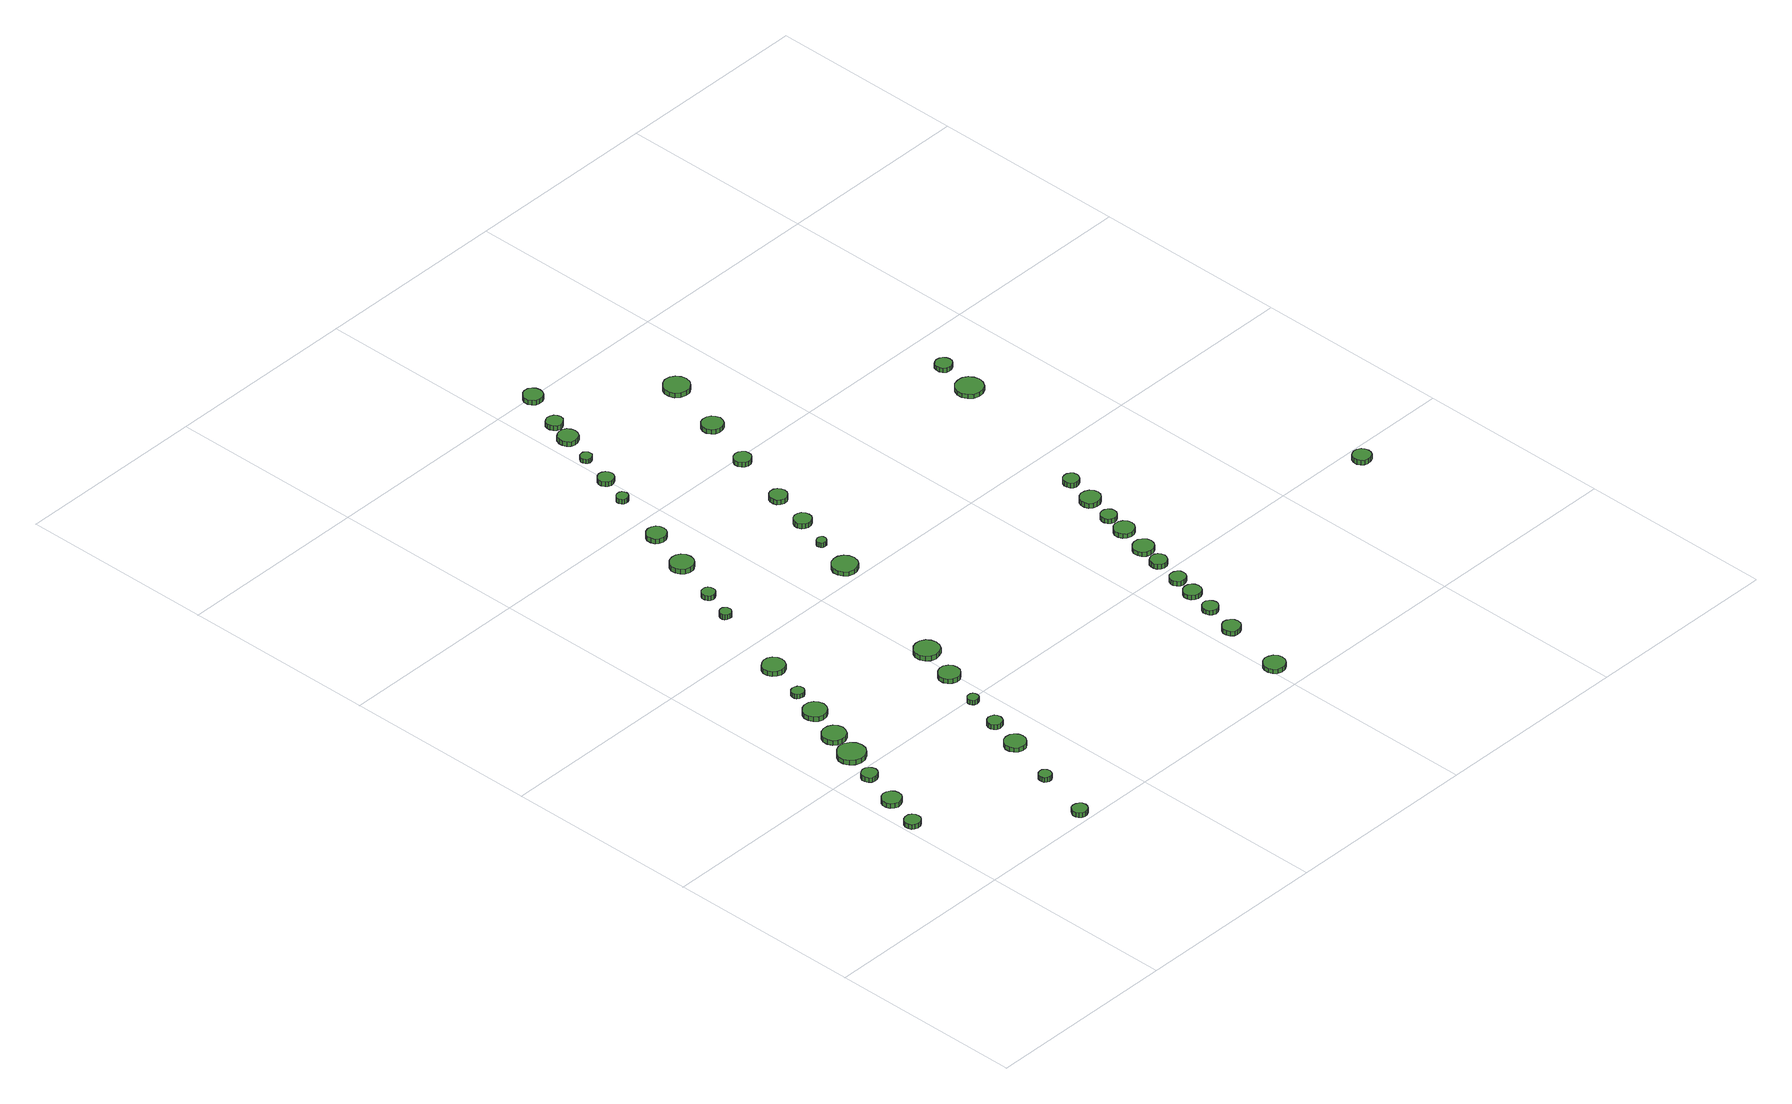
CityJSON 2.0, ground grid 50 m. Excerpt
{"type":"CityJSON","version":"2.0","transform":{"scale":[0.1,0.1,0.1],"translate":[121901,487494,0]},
"CityObjects":{
"tree1":{"type":"SolitaryVegetationObject","attributes":{"function":"something"},"geometry":[{"type":"MultiSurface","lod":"1","boundaries":[[[0,1,2,3,4,5,6,7,8,9,10,11,12,13,14]],[[15,16,17,18,19,20,21,22,23,24,25,26,27,28,29]],[[0,29,28,1]],[[1,28,27,2]],[[2,27,26,3]],[[3,26,25,4]],[[4,25,24,5]],[[5,24,23,6]],[[6,23,22,7]],[[7,22,21,8]],[[8,21,20,9]],[[9,20,19,10]],[[10,19,18,11]],[[11,18,17,12]],[[12,17,16,13]],[[13,16,15,14]],[[14,15,29,0]]]}]},
"tree2":{"type":"SolitaryVegetationObject","attributes":{"function":"something"},"geometry":[{"type":"MultiSurface","lod":"1","boundaries":[[[30,31,32,33,34,35,36,37,38,39,40,41,42,43,44]],[[45,46,47,48,49,50,51,52,53,54,55,56,57,58,59]],[[30,59,58,31]],[[31,58,57,32]],[[32,57,56,33]],[[33,56,55,34]],[[34,55,54,35]],[[35,54,53,36]],[[36,53,52,37]],[[37,52,51,38]],[[38,51,50,39]],[[39,50,49,40]],[[40,49,48,41]],[[41,48,47,42]],[[42,47,46,43]],[[43,46,45,44]],[[44,45,59,30]]]}]},
"tree3":{"type":"SolitaryVegetationObject","attributes":{"function":"something"},"geometry":[{"type":"MultiSurface","lod":"1","boundaries":[[[60,61,62,63,64,65,66,67,68,69,70,71,72,73,74]],[[75,76,77,78,79,80,81,82,83,84,85,86,87,88,89]],[[60,89,88,61]],[[61,88,87,62]],[[62,87,86,63]],[[63,86,85,64]],[[64,85,84,65]],[[65,84,83,66]],[[66,83,82,67]],[[67,82,81,68]],[[68,81,80,69]],[[69,80,79,70]],[[70,79,78,71]],[[71,78,77,72]],[[72,77,76,73]],[[73,76,75,74]],[[74,75,89,60]]]}]},
"tree4":{"type":"SolitaryVegetationObject","attributes":{"function":"something"},"geometry":[{"type":"MultiSurface","lod":"1","boundaries":[[[90,91,92,93,94,95,96,97,98,99,100,101,102,103,104]],[[105,106,107,108,109,110,111,112,113,114,115,116,117,118,119]],[[90,119,118,91]],[[91,118,117,92]],[[92,117,116,93]],[[93,116,115,94]],[[94,115,114,95]],[[95,114,113,96]],[[96,113,112,97]],[[97,112,111,98]],[[98,111,110,99]],[[99,110,109,100]],[[100,109,108,101]],[[101,108,107,102]],[[102,107,106,103]],[[103,106,105,104]],[[104,105,119,90]]]}]},
"tree5":{"type":"SolitaryVegetationObject","attributes":{"function":"something"},"geometry":[{"type":"MultiSurface","lod":"1","boundaries":[[[120,121,122,123,124,125,126,127,128,129,130,131,132,133,134]],[[135,136,137,138,139,140,141,142,143,144,145,146,147,148,149]],[[120,149,148,121]],[[121,148,147,122]],[[122,147,146,123]],[[123,146,145,124]],[[124,145,144,125]],[[125,144,143,126]],[[126,143,142,127]],[[127,142,141,128]],[[128,141,140,129]],[[129,140,139,130]],[[130,139,138,131]],[[131,138,137,132]],[[132,137,136,133]],[[133,136,135,134]],[[134,135,149,120]]]}]},
"tree6":{"type":"SolitaryVegetationObject","attributes":{"function":"something"},"geometry":[{"type":"MultiSurface","lod":"1","boundaries":[[[150,151,152,153,154,155,156,157,158,159,160,161,162,163,164]],[[165,166,167,168,169,170,171,172,173,174,175,176,177,178,179]],[[150,179,178,151]],[[151,178,177,152]],[[152,177,176,153]],[[153,176,175,154]],[[154,175,174,155]],[[155,174,173,156]],[[156,173,172,157]],[[157,172,171,158]],[[158,171,170,159]],[[159,170,169,160]],[[160,169,168,161]],[[161,168,167,162]],[[162,167,166,163]],[[163,166,165,164]],[[164,165,179,150]]]}]},
"tree7":{"type":"SolitaryVegetationObject","attributes":{"function":"something"},"geometry":[{"type":"MultiSurface","lod":"1","boundaries":[[[180,181,182,183,184,185,186,187,188,189,190,191,192,193,194]],[[195,196,197,198,199,200,201,202,203,204,205,206,207,208,209]],[[180,209,208,181]],[[181,208,207,182]],[[182,207,206,183]],[[183,206,205,184]],[[184,205,204,185]],[[185,204,203,186]],[[186,203,202,187]],[[187,202,201,188]],[[188,201,200,189]],[[189,200,199,190]],[[190,199,198,191]],[[191,198,197,192]],[[192,197,196,193]],[[193,196,195,194]],[[194,195,209,180]]]}]},
"tree8":{"type":"SolitaryVegetationObject","attributes":{"function":"something"},"geometry":[{"type":"MultiSurface","lod":"1","boundaries":[[[210,211,212,213,214,215,216,217,218,219,220,221,222,223,224]],[[225,226,227,228,229,230,231,232,233,234,235,236,237,238,239]],[[210,239,238,211]],[[211,238,237,212]],[[212,237,236,213]],[[213,236,235,214]],[[214,235,234,215]],[[215,234,233,216]],[[216,233,232,217]],[[217,232,231,218]],[[218,231,230,219]],[[219,230,229,220]],[[220,229,228,221]],[[221,228,227,222]],[[222,227,226,223]],[[223,226,225,224]],[[224,225,239,210]]]}]},
"tree9":{"type":"SolitaryVegetationObject","attributes":{"function":"something"},"geometry":[{"type":"MultiSurface","lod":"1","boundaries":[[[240,241,242,243,244,245,246,247,248,249,250,251,252,253,254]],[[255,256,257,258,259,260,261,262,263,264,265,266,267,268,269]],[[240,269,268,241]],[[241,268,267,242]],[[242,267,266,243]],[[243,266,265,244]],[[244,265,264,245]],[[245,264,263,246]],[[246,263,262,247]],[[247,262,261,248]],[[248,261,260,249]],[[249,260,259,250]],[[250,259,258,251]],[[251,258,257,252]],[[252,257,256,253]],[[253,256,255,254]],[[254,255,269,240]]]}]},
"tree10":{"type":"SolitaryVegetationObject","attributes":{"function":"something"},"geometry":[{"type":"MultiSurface","lod":"1","boundaries":[[[270,271,272,273,274,275,276,277,278,279,280,281,282,283,284]],[[285,286,287,288,289,290,291,292,293,294,295,296,297,298,299]],[[270,299,298,271]],[[271,298,297,272]],[[272,297,296,273]],[[273,296,295,274]],[[274,295,294,275]],[[275,294,293,276]],[[276,293,292,277]],[[277,292,291,278]],[[278,291,290,279]],[[279,290,289,280]],[[280,289,288,281]],[[281,288,287,282]],[[282,287,286,283]],[[283,286,285,284]],[[284,285,299,270]]]}]},
"tree11":{"type":"SolitaryVegetationObject","attributes":{"function":"something"},"geometry":[{"type":"MultiSurface","lod":"1","boundaries":[[[300,301,302,303,304,305,306,307,308,309,310,311,312,313,314]],[[315,316,317,318,319,320,321,322,323,324,325,326,327,328,329]],[[300,329,328,301]],[[301,328,327,302]],[[302,327,326,303]],[[303,326,325,304]],[[304,325,324,305]],[[305,324,323,306]],[[306,323,322,307]],[[307,322,321,308]],[[308,321,320,309]],[[309,320,319,310]],[[310,319,318,311]],[[311,318,317,312]],[[312,317,316,313]],[[313,316,315,314]],[[314,315,329,300]]]}]},
"tree12":{"type":"SolitaryVegetationObject","attributes":{"function":"something"},"geometry":[{"type":"MultiSurface","lod":"1","boundaries":[[[330,331,332,333,334,335,336,337,338,339,340,341,342,343,344]],[[345,346,347,348,349,350,351,352,353,354,355,356,357,358,359]],[[330,359,358,331]],[[331,358,357,332]],[[332,357,356,333]],[[333,356,355,334]],[[334,355,354,335]],[[335,354,353,336]],[[336,353,352,337]],[[337,352,351,338]],[[338,351,350,339]],[[339,350,349,340]],[[340,349,348,341]],[[341,348,347,342]],[[342,347,346,343]],[[343,346,345,344]],[[344,345,359,330]]]}]},
"tree13":{"type":"SolitaryVegetationObject","attributes":{"function":"something"},"geometry":[{"type":"MultiSurface","lod":"1","boundaries":[[[360,361,362,363,364,365,366,367,368,369,370,371,372,373,374]],[[375,376,377,378,379,380,381,382,383,384,385,386,387,388,389]],[[360,389,388,361]],[[361,388,387,362]],[[362,387,386,363]],[[363,386,385,364]],[[364,385,384,365]],[[365,384,383,366]],[[366,383,382,367]],[[367,382,381,368]],[[368,381,380,369]],[[369,380,379,370]],[[370,379,378,371]],[[371,378,377,372]],[[372,377,376,373]],[[373,376,375,374]],[[374,375,389,360]]]}]},
"tree14":{"type":"SolitaryVegetationObject","attributes":{"function":"something"},"geometry":[{"type":"MultiSurface","lod":"1","boundaries":[[[390,391,392,393,394,395,396,397,398,399,400,401,402,403,404]],[[405,406,407,408,409,410,411,412,413,414,415,416,417,418,419]],[[390,419,418,391]],[[391,418,417,392]],[[392,417,416,393]],[[393,416,415,394]],[[394,415,414,395]],[[395,414,413,396]],[[396,413,412,397]],[[397,412,411,398]],[[398,411,410,399]],[[399,410,409,400]],[[400,409,408,401]],[[401,408,407,402]],[[402,407,406,403]],[[403,406,405,404]],[[404,405,419,390]]]}]},
"tree15":{"type":"SolitaryVegetationObject","attributes":{"function":"something"},"geometry":[{"type":"MultiSurface","lod":"1","boundaries":[[[420,421,422,423,424,425,426,427,428,429,430,431,432,433,434]],[[435,436,437,438,439,440,441,442,443,444,445,446,447,448,449]],[[420,449,448,421]],[[421,448,447,422]],[[422,447,446,423]],[[423,446,445,424]],[[424,445,444,425]],[[425,444,443,426]],[[426,443,442,427]],[[427,442,441,428]],[[428,441,440,429]],[[429,440,439,430]],[[430,439,438,431]],[[431,438,437,432]],[[432,437,436,433]],[[433,436,435,434]],[[434,435,449,420]]]}]},
"tree16":{"type":"SolitaryVegetationObject","attributes":{"function":"something"},"geometry":[{"type":"MultiSurface","lod":"1","boundaries":[[[450,451,452,453,454,455,456,457,458,459,460,461,462,463,464]],[[465,466,467,468,469,470,471,472,473,474,475,476,477,478,479]],[[450,479,478,451]],[[451,478,477,452]],[[452,477,476,453]],[[453,476,475,454]],[[454,475,474,455]],[[455,474,473,456]],[[456,473,472,457]],[[457,472,471,458]],[[458,471,470,459]],[[459,470,469,460]],[[460,469,468,461]],[[461,468,467,462]],[[462,467,466,463]],[[463,466,465,464]],[[464,465,479,450]]]}]},
"tree17":{"type":"SolitaryVegetationObject","attributes":{"function":"something"},"geometry":[{"type":"MultiSurface","lod":"1","boundaries":[[[480,481,482,483,484,485,486,487,488,489,490,491,492,493,494]],[[495,496,497,498,499,500,501,502,503,504,505,506,507,508,509]],[[480,509,508,481]],[[481,508,507,482]],[[482,507,506,483]],[[483,506,505,484]],[[484,505,504,485]],[[485,504,503,486]],[[486,503,502,487]],[[487,502,501,488]],[[488,501,500,489]],[[489,500,499,490]],[[490,499,498,491]],[[491,498,497,492]],[[492,497,496,493]],[[493,496,495,494]],[[494,495,509,480]]]}]},
"tree18":{"type":"SolitaryVegetationObject","attributes":{"function":"something"},"geometry":[{"type":"MultiSurface","lod":"1","boundaries":[[[510,511,512,513,514,515,516,517,518,519,520,521,522,523,524]],[[525,526,527,528,529,530,531,532,533,534,535,536,537,538,539]],[[510,539,538,511]],[[511,538,537,512]],[[512,537,536,513]],[[513,536,535,514]],[[514,535,534,515]],[[515,534,533,516]],[[516,533,532,517]],[[517,532,531,518]],[[518,531,530,519]],[[519,530,529,520]],[[520,529,528,521]],[[521,528,527,522]],[[522,527,526,523]],[[523,526,525,524]],[[524,525,539,510]]]}]},
"tree19":{"type":"SolitaryVegetationObject","attributes":{"function":"something"},"geometry":[{"type":"MultiSurface","lod":"1","boundaries":[[[540,541,542,543,544,545,546,547,548,549,550,551,552,553,554]],[[555,556,557,558,559,560,561,562,563,564,565,566,567,568,569]],[[540,569,568,541]],[[541,568,567,542]],[[542,567,566,543]],[[543,566,565,544]],[[544,565,564,545]],[[545,564,563,546]],[[546,563,562,547]],[[547,562,561,548]],[[548,561,560,549]],[[549,560,559,550]],[[550,559,558,551]],[[551,558,557,552]],[[552,557,556,553]],[[553,556,555,554]],[[554,555,569,540]]]}]},
"tree20":{"type":"SolitaryVegetationObject","attributes":{"function":"something"},"geometry":[{"type":"MultiSurface","lod":"1","boundaries":[[[570,571,572,573,574,575,576,577,578,579,580,581,582,583,584]],[[585,586,587,588,589,590,591,592,593,594,595,596,597,598,599]],[[570,599,598,571]],[[571,598,597,572]],[[572,597,596,573]],[[573,596,595,574]],[[574,595,594,575]],[[575,594,593,576]],[[576,593,592,577]],[[577,592,591,578]],[[578,591,590,579]],[[579,590,589,580]],[[580,589,588,581]],[[581,588,587,582]],[[582,587,586,583]],[[583,586,585,584]],[[584,585,599,570]]]}]},
"tree21":{"type":"SolitaryVegetationObject","attributes":{"function":"something"},"geometry":[{"type":"MultiSurface","lod":"1","boundaries":[[[600,601,602,603,604,605,606,607,608,609,610,611,612,613,614]],[[615,616,617,618,619,620,621,622,623,624,625,626,627,628,629]],[[600,629,628,601]],[[601,628,627,602]],[[602,627,626,603]],[[603,626,625,604]],[[604,625,624,605]],[[605,624,623,606]],[[606,623,622,607]],[[607,622,621,608]],[[608,621,620,609]],[[609,620,619,610]],[[610,619,618,611]],[[611,618,617,612]],[[612,617,616,613]],[[613,616,615,614]],[[614,615,629,600]]]}]},
"tree22":{"type":"SolitaryVegetationObject","attributes":{"function":"something"},"geometry":[{"type":"MultiSurface","lod":"1","boundaries":[[[630,631,632,633,634,635,636,637,638,639,640,641,642,643,644]],[[645,646,647,648,649,650,651,652,653,654,655,656,657,658,659]],[[630,659,658,631]],[[631,658,657,632]],[[632,657,656,633]],[[633,656,655,634]],[[634,655,654,635]],[[635,654,653,636]],[[636,653,652,637]],[[637,652,651,638]],[[638,651,650,639]],[[639,650,649,640]],[[640,649,648,641]],[[641,648,647,642]],[[642,647,646,643]],[[643,646,645,644]],[[644,645,659,630]]]}]},
"tree23":{"type":"SolitaryVegetationObject","attributes":{"function":"something"},"geometry":[{"type":"MultiSurface","lod":"1","boundaries":[[[660,661,662,663,664,665,666,667,668,669,670,671,672,673,674]],[[675,676,677,678,679,680,681,682,683,684,685,686,687,688,689]],[[660,689,688,661]],[[661,688,687,662]],[[662,687,686,663]],[[663,686,685,664]],[[664,685,684,665]],[[665,684,683,666]],[[666,683,682,667]],[[667,682,681,668]],[[668,681,680,669]],[[669,680,679,670]],[[670,679,678,671]],[[671,678,677,672]],[[672,677,676,673]],[[673,676,675,674]],[[674,675,689,660]]]}]},
"tree24":{"type":"SolitaryVegetationObject","attributes":{"function":"something"},"geometry":[{"type":"MultiSurface","lod":"1","boundaries":[[[690,691,692,693,694,695,696,697,698,699,700,701,702,703,704]],[[705,706,707,708,709,710,711,712,713,714,715,716,717,718,719]],[[690,719,718,691]],[[691,718,717,692]],[[692,717,716,693]],[[693,716,715,694]],[[694,715,714,695]],[[695,714,713,696]],[[696,713,712,697]],[[697,712,711,698]],[[698,711,710,699]],[[699,710,709,700]],[[700,709,708,701]],[[701,708,707,702]],[[702,707,706,703]],[[703,706,705,704]],[[704,705,719,690]]]}]},
"tree25":{"type":"SolitaryVegetationObject","attributes":{"function":"something"},"geometry":[{"type":"MultiSurface","lod":"1","boundaries":[[[720,721,722,723,724,725,726,727,728,729,730,731,732,733,734]],[[735,736,737,738,739,740,741,742,743,744,745,746,747,748,749]],[[720,749,748,721]],[[721,748,747,722]],[[722,747,746,723]],[[723,746,745,724]],[[724,745,744,725]],[[725,744,743,726]],[[726,743,742,727]],[[727,742,741,728]],[[728,741,740,729]],[[729,740,739,730]],[[730,739,738,731]],[[731,738,737,732]],[[732,737,736,733]],[[733,736,735,734]],[[734,735,749,720]]]}]},
"tree26":{"type":"SolitaryVegetationObject","attributes":{"function":"something"},"geometry":[{"type":"MultiSurface","lod":"1","boundaries":[[[750,751,752,753,754,755,756,757,758,759,760,761,762,763,764]],[[765,766,767,768,769,770,771,772,773,774,775,776,777,778,779]],[[750,779,778,751]],[[751,778,777,752]],[[752,777,776,753]],[[753,776,775,754]],[[754,775,774,755]],[[755,774,773,756]],[[756,773,772,757]],[[757,772,771,758]],[[758,771,770,759]],[[759,770,769,760]],[[760,769,768,761]],[[761,768,767,762]],[[762,767,766,763]],[[763,766,765,764]],[[764,765,779,750]]]}]},
"tree27":{"type":"SolitaryVegetationObject","attributes":{"function":"something"},"geometry":[{"type":"MultiSurface","lod":"1","boundaries":[[[780,781,782,783,784,785,786,787,788,789,790,791,792,793,794]],[[795,796,797,798,799,800,801,802,803,804,805,806,807,808,809]],[[780,809,808,781]],[[781,808,807,782]],[[782,807,806,783]],[[783,806,805,784]],[[784,805,804,785]],[[785,804,803,786]],[[786,803,802,787]],[[787,802,801,788]],[[788,801,800,789]],[[789,800,799,790]],[[790,799,798,791]],[[791,798,797,792]],[[792,797,796,793]],[[793,796,795,794]],[[794,795,809,780]]]}]},
"tree28":{"type":"SolitaryVegetationObject","attributes":{"function":"something"},"geometry":[{"type":"MultiSurface","lod":"1","boundaries":[[[810,811,812,813,814,815,816,817,818,819,820,821,822,823,824]],[[825,826,827,828,829,830,831,832,833,834,835,836,837,838,839]],[[810,839,838,811]],[[811,838,837,812]],[[812,837,836,813]],[[813,836,835,814]],[[814,835,834,815]],[[815,834,833,816]],[[816,833,832,817]],[[817,832,831,818]],[[818,831,830,819]],[[819,830,829,820]],[[820,829,828,821]],[[821,828,827,822]],[[822,827,826,823]],[[823,826,825,824]],[[824,825,839,810]]]}]},
"tree29":{"type":"SolitaryVegetationObject","attributes":{"function":"something"},"geometry":[{"type":"MultiSurface","lod":"1","boundaries":[[[840,841,842,843,844,845,846,847,848,849,850,851,852,853,854]],[[855,856,857,858,859,860,861,862,863,864,865,866,867,868,869]],[[840,869,868,841]],[[841,868,867,842]],[[842,867,866,843]],[[843,866,865,844]],[[844,865,864,845]],[[845,864,863,846]],[[846,863,862,847]],[[847,862,861,848]],[[848,861,860,849]],[[849,860,859,850]],[[850,859,858,851]],[[851,858,857,852]],[[852,857,856,853]],[[853,856,855,854]],[[854,855,869,840]]]}]},
"tree30":{"type":"SolitaryVegetationObject","attributes":{"function":"something"},"geometry":[{"type":"MultiSurface","lod":"1","boundaries":[[[870,871,872,873,874,875,876,877,878,879,880,881,882,883,884]],[[885,886,887,888,889,890,891,892,893,894,895,896,897,898,899]],[[870,899,898,871]],[[871,898,897,872]],[[872,897,896,873]],[[873,896,895,874]],[[874,895,894,875]],[[875,894,893,876]],[[876,893,892,877]],[[877,892,891,878]],[[878,891,890,879]],[[879,890,889,880]],[[880,889,888,881]],[[881,888,887,882]],[[882,887,886,883]],[[883,886,885,884]],[[884,885,899,870]]]}]},
"tree31":{"type":"SolitaryVegetationObject","attributes":{"function":"something"},"geometry":[{"type":"MultiSurface","lod":"1","boundaries":[[[900,901,902,903,904,905,906,907,908,909,910,911,912,913,914]],[[915,916,917,918,919,920,921,922,923,924,925,926,927,928,929]],[[900,929,928,901]],[[901,928,927,902]],[[902,927,926,903]],[[903,926,925,904]],[[904,925,924,905]],[[905,924,923,906]],[[906,923,922,907]],[[907,922,921,908]],[[908,921,920,909]],[[909,920,919,910]],[[910,919,918,911]],[[911,918,917,912]],[[912,917,916,913]],[[913,916,915,914]],[[914,915,929,900]]]}]},
"tree32":{"type":"SolitaryVegetationObject","attributes":{"function":"something"},"geometry":[{"type":"MultiSurface","lod":"1","boundaries":[[[930,931,932,933,934,935,936,937,938,939,940,941,942,943,944]],[[945,946,947,948,949,950,951,952,953,954,955,956,957,958,959]],[[930,959,958,931]],[[931,958,957,932]],[[932,957,956,933]],[[933,956,955,934]],[[934,955,954,935]],[[935,954,953,936]],[[936,953,952,937]],[[937,952,951,938]],[[938,951,950,939]],[[939,950,949,940]],[[940,949,948,941]],[[941,948,947,942]],[[942,947,946,943]],[[943,946,945,944]],[[944,945,959,930]]]}]},
"tree33":{"type":"SolitaryVegetationObject","attributes":{"function":"something"},"geometry":[{"type":"MultiSurface","lod":"1","boundaries":[[[960,961,962,963,964,965,966,967,968,969,970,971,972,973,974]],[[975,976,977,978,979,980,981,982,983,984,985,986,987,988,989]],[[960,989,988,961]],[[961,988,987,962]],[[962,987,986,963]],[[963,986,985,964]],[[964,985,984,965]],[[965,984,983,966]],[[966,983,982,967]],[[967,982,981,968]],[[968,981,980,969]],[[969,980,979,970]],[[970,979,978,971]],[[971,978,977,972]],[[972,977,976,973]],[[973,976,975,974]],[[974,975,989,960]]]}]},
"tree34":{"type":"SolitaryVegetationObject","attributes":{"function":"something"},"geometry":[{"type":"MultiSurface","lod":"1","boundaries":[[[990,991,992,993,994,995,996,997,998,999,1000,1001,1002,1003,1004]],[[1005,1006,1007,1008,1009,1010,1011,1012,1013,1014,1015,1016,1017,1018,1019]],[[990,1019,1018,991]],[[991,1018,1017,992]],[[992,1017,1016,993]],[[993,1016,1015,994]],[[994,1015,1014,995]],[[995,1014,1013,996]],[[996,1013,1012,997]],[[997,1012,1011,998]],[[998,1011,1010,999]],[[999,1010,1009,1000]],[[1000,1009,1008,1001]],[[1001,1008,1007,1002]],[[1002,1007,1006,1003]],[[1003,1006,1005,1004]],[[1004,1005,1019,990]]]}]},
"tree35":{"type":"SolitaryVegetationObject","attributes":{"function":"something"},"geometry":[{"type":"MultiSurface","lod":"1","boundaries":[[[1020,1021,1022,1023,1024,1025,1026,1027,1028,1029,1030,1031,1032,1033,1034]],[[1035,1036,1037,1038,1039,1040,1041,1042,1043,1044,1045,1046,1047,1048,1049]],[[1020,1049,1048,1021]],[[1021,1048,1047,1022]],[[1022,1047,1046,1023]],[[1023,1046,1045,1024]],[[1024,1045,1044,1025]],[[1025,1044,1043,1026]],[[1026,1043,1042,1027]],[[1027,1042,1041,1028]],[[1028,1041,1040,1029]],[[1029,1040,1039,1030]],[[1030,1039,1038,1031]],[[1031,1038,1037,1032]],[[1032,1037,1036,1033]],[[1033,1036,1035,1034]],[[1034,1035,1049,1020]]]}]},
"tree36":{"type":"SolitaryVegetationObject","attributes":{"function":"something"},"geometry":[{"type":"MultiSurface","lod":"1","boundaries":[[[1050,1051,1052,1053,1054,1055,1056,1057,1058,1059,1060,1061,1062,1063,1064]],[[1065,1066,1067,1068,1069,1070,1071,1072,1073,1074,1075,1076,1077,1078,1079]],[[1050,1079,1078,1051]],[[1051,1078,1077,1052]],[[1052,1077,1076,1053]],[[1053,1076,1075,1054]],[[1054,1075,1074,1055]],[[1055,1074,1073,1056]],[[1056,1073,1072,1057]],[[1057,1072,1071,1058]],[[1058,1071,1070,1059]],[[1059,1070,1069,1060]],[[1060,1069,1068,1061]],[[1061,1068,1067,1062]],[[1062,1067,1066,1063]],[[1063,1066,1065,1064]],[[1064,1065,1079,1050]]]}]},
"tree37":{"type":"SolitaryVegetationObject","attributes":{"function":"something"},"geometry":[{"type":"MultiSurface","lod":"1","boundaries":[[[1080,1081,1082,1083,1084,1085,1086,1087,1088,1089,1090,1091,1092,1093,1094]],[[1095,1096,1097,1098,1099,1100,1101,1102,1103,1104,1105,1106,1107,1108,1109]],[[1080,1109,1108,1081]],[[1081,1108,1107,1082]],[[1082,1107,1106,1083]],[[1083,1106,1105,1084]],[[1084,1105,1104,1085]],[[1085,1104,1103,1086]],[[1086,1103,1102,1087]],[[1087,1102,1101,1088]],[[1088,1101,1100,1089]],[[1089,1100,1099,1090]],[[1090,1099,1098,1091]],[[1091,1098,1097,1092]],[[1092,1097,1096,1093]],[[1093,1096,1095,1094]],[[1094,1095,1109,1080]]]}]},
"tree38":{"type":"SolitaryVegetationObject","attributes":{"function":"something"},"geometry":[{"type":"MultiSurface","lod":"1","boundaries":[[[1110,1111,1112,1113,1114,1115,1116,1117,1118,1119,1120,1121,1122,1123,1124]],[[1125,1126,1127,1128,1129,1130,1131,1132,1133,1134,1135,1136,1137,1138,1139]],[[1110,1139,1138,1111]],[[1111,1138,1137,1112]],[[1112,1137,1136,1113]],[[1113,1136,1135,1114]],[[1114,1135,1134,1115]],[[1115,1134,1133,1116]],[[1116,1133,1132,1117]],[[1117,1132,1131,1118]],[[1118,1131,1130,1119]],[[1119,1130,1129,1120]],[[1120,1129,1128,1121]],[[1121,1128,1127,1122]],[[1122,1127,1126,1123]],[[1123,1126,1125,1124]],[[1124,1125,1139,1110]]]}]},
"tree39":{"type":"SolitaryVegetationObject","attributes":{"function":"something"},"geometry":[{"type":"MultiSurface","lod":"1","boundaries":[[[1140,1141,1142,1143,1144,1145,1146,1147,1148,1149,1150,1151,1152,1153,1154]],[[1155,1156,1157,1158,1159,1160,1161,1162,1163,1164,1165,1166,1167,1168,1169]],[[1140,1169,1168,1141]],[[1141,1168,1167,1142]],[[1142,1167,1166,1143]],[[1143,1166,1165,1144]],[[1144,1165,1164,1145]],[[1145,1164,1163,1146]],[[1146,1163,1162,1147]],[[1147,1162,1161,1148]],[[1148,1161,1160,1149]],[[1149,1160,1159,1150]],[[1150,1159,1158,1151]],[[1151,1158,1157,1152]],[[1152,1157,1156,1153]],[[1153,1156,1155,1154]],[[1154,1155,1169,1140]]]}]},
"tree40":{"type":"SolitaryVegetationObject","attributes":{"function":"something"},"geometry":[{"type":"MultiSurface","lod":"1","boundaries":[[[1170,1171,1172,1173,1174,1175,1176,1177,1178,1179,1180,1181,1182,1183,1184]],[[1185,1186,1187,1188,1189,1190,1191,1192,1193,1194,1195,1196,1197,1198,1199]],[[1170,1199,1198,1171]],[[1171,1198,1197,1172]],[[1172,1197,1196,1173]],[[1173,1196,1195,1174]],[[1174,1195,1194,1175]],[[1175,1194,1193,1176]],[[1176,1193,1192,1177]],[[1177,1192,1191,1178]],[[1178,1191,1190,1179]],[[1179,1190,1189,1180]],[[1180,1189,1188,1181]],[[1181,1188,1187,1182]],[[1182,1187,1186,1183]],[[1183,1186,1185,1184]],[[1184,1185,1199,1170]]]}]},
"tree41":{"type":"SolitaryVegetationObject","attributes":{"function":"something"},"geometry":[{"type":"MultiSurface","lod":"1","boundaries":[[[1200,1201,1202,1203,1204,1205,1206,1207,1208,1209,1210,1211,1212,1213,1214]],[[1215,1216,1217,1218,1219,1220,1221,1222,1223,1224,1225,1226,1227,1228,1229]],[[1200,1229,1228,1201]],[[1201,1228,1227,1202]],[[1202,1227,1226,1203]],[[1203,1226,1225,1204]],[[1204,1225,1224,1205]],[[1205,1224,1223,1206]],[[1206,1223,1222,1207]],[[1207,1222,1221,1208]],[[1208,1221,1220,1209]],[[1209,1220,1219,1210]],[[1210,1219,1218,1211]],[[1211,1218,1217,1212]],[[1212,1217,1216,1213]],[[1213,1216,1215,1214]],[[1214,1215,1229,1200]]]}]},
"tree42":{"type":"SolitaryVegetationObject","attributes":{"function":"something"},"geometry":[{"type":"MultiSurface","lod":"1","boundaries":[[[1230,1231,1232,1233,1234,1235,1236,1237,1238,1239,1240,1241,1242,1243,1244]],[[1245,1246,1247,1248,1249,1250,1251,1252,1253,1254,1255,1256,1257,1258,1259]],[[1230,1259,1258,1231]],[[1231,1258,1257,1232]],[[1232,1257,1256,1233]],[[1233,1256,1255,1234]],[[1234,1255,1254,1235]],[[1235,1254,1253,1236]],[[1236,1253,1252,1237]],[[1237,1252,1251,1238]],[[1238,1251,1250,1239]],[[1239,1250,1249,1240]],[[1240,1249,1248,1241]],[[1241,1248,1247,1242]],[[1242,1247,1246,1243]],[[1243,1246,1245,1244]],[[1244,1245,1259,1230]]]}]},
"tree43":{"type":"SolitaryVegetationObject","attributes":{"function":"something"},"geometry":[{"type":"MultiSurface","lod":"1","boundaries":[[[1260,1261,1262,1263,1264,1265,1266,1267,1268,1269,1270,1271,1272,1273,1274]],[[1275,1276,1277,1278,1279,1280,1281,1282,1283,1284,1285,1286,1287,1288,1289]],[[1260,1289,1288,1261]],[[1261,1288,1287,1262]],[[1262,1287,1286,1263]],[[1263,1286,1285,1264]],[[1264,1285,1284,1265]],[[1265,1284,1283,1266]],[[1266,1283,1282,1267]],[[1267,1282,1281,1268]],[[1268,1281,1280,1269]],[[1269,1280,1279,1270]],[[1270,1279,1278,1271]],[[1271,1278,1277,1272]],[[1272,1277,1276,1273]],[[1273,1276,1275,1274]],[[1274,1275,1289,1260]]]}]},
"tree44":{"type":"SolitaryVegetationObject","attributes":{"function":"something"},"geometry":[{"type":"MultiSurface","lod":"1","boundaries":[[[1290,1291,1292,1293,1294,1295,1296,1297,1298,1299,1300,1301,1302,1303,1304]],[[1305,1306,1307,1308,1309,1310,1311,1312,1313,1314,1315,1316,1317,1318,1319]],[[1290,1319,1318,1291]],[[1291,1318,1317,1292]],[[1292,1317,1316,1293]],[[1293,1316,1315,1294]],[[1294,1315,1314,1295]],[[1295,1314,1313,1296]],[[1296,1313,1312,1297]],[[1297,1312,1311,1298]],[[1298,1311,1310,1299]],[[1299,1310,1309,1300]],[[1300,1309,1308,1301]],[[1301,1308,1307,1302]],[[1302,1307,1306,1303]],[[1303,1306,1305,1304]],[[1304,1305,1319,1290]]]}]},
"tree45":{"type":"SolitaryVegetationObject","attributes":{"function":"something"},"geometry":[{"type":"MultiSurface","lod":"1","boundaries":[[[1320,1321,1322,1323,1324,1325,1326,1327,1328,1329,1330,1331,1332,1333,1334]],[[1335,1336,1337,1338,1339,1340,1341,1342,1343,1344,1345,1346,1347,1348,1349]],[[1320,1349,1348,1321]],[[1321,1348,1347,1322]],[[1322,1347,1346,1323]],[[1323,1346,1345,1324]],[[1324,1345,1344,1325]],[[1325,1344,1343,1326]],[[1326,1343,1342,1327]],[[1327,1342,1341,1328]],[[1328,1341,1340,1329]],[[1329,1340,1339,1330]],[[1330,1339,1338,1331]],[[1331,1338,1337,1332]],[[1332,1337,1336,1333]],[[1333,1336,1335,1334]],[[1334,1335,1349,1320]]]}]},
"tree46":{"type":"SolitaryVegetationObject","attributes":{"function":"something"},"geometry":[{"type":"MultiSurface","lod":"1","boundaries":[[[1350,1351,1352,1353,1354,1355,1356,1357,1358,1359,1360,1361,1362,1363,1364]],[[1365,1366,1367,1368,1369,1370,1371,1372,1373,1374,1375,1376,1377,1378,1379]],[[1350,1379,1378,1351]],[[1351,1378,1377,1352]],[[1352,1377,1376,1353]],[[1353,1376,1375,1354]],[[1354,1375,1374,1355]],[[1355,1374,1373,1356]],[[1356,1373,1372,1357]],[[1357,1372,1371,1358]],[[1358,1371,1370,1359]],[[1359,1370,1369,1360]],[[1360,1369,1368,1361]],[[1361,1368,1367,1362]],[[1362,1367,1366,1363]],[[1363,1366,1365,1364]],[[1364,1365,1379,1350]]]}]}
},
"vertices":[
[46,278,16],[45,286,16],[40,293,16],[33,297,16],[24,298,16],[16,295,16],[10,290,16],[7,282,16],[7,274,16],[10,266,16],[16,261,16],[24,258,16],[33,259,16],[40,263,16],[45,270,16],[45,270,3],[40,263,3],[33,259,3],[24,258,3],[16,261,3],[10,266,3],[7,274,3],[7,282,3],[10,290,3],[16,295,3],[24,298,3],[33,297,3],[40,293,3],[45,286,3],[46,278,3],
[79,369,16],[77,379,16],[71,387,16],[62,392,16],[52,393,16],[43,390,16],[35,383,16],[31,374,16],[31,364,16],[35,355,16],[43,348,16],[52,345,16],[62,346,16],[71,351,16],[77,359,16],[77,359,3],[71,351,3],[62,346,3],[52,345,3],[43,348,3],[35,355,3],[31,364,3],[31,374,3],[35,383,3],[43,390,3],[52,393,3],[62,392,3],[71,387,3],[77,379,3],[79,369,3],
[109,469,16],[107,477,16],[102,484,16],[95,488,16],[87,489,16],[79,486,16],[73,481,16],[69,473,16],[69,465,16],[73,457,16],[79,451,16],[87,449,16],[95,450,16],[102,454,16],[107,461,16],[107,461,3],[102,454,3],[95,450,3],[87,449,3],[79,451,3],[73,457,3],[69,465,3],[69,473,3],[73,481,3],[79,486,3],[87,489,3],[95,488,3],[102,484,3],[107,477,3],[109,469,3],
[153,552,17],[150,566,17],[141,578,17],[129,585,17],[114,587,17],[101,582,17],[90,572,17],[84,559,17],[84,545,17],[90,532,17],[101,522,17],[114,518,17],[129,519,17],[141,526,17],[150,538,17],[150,538,4],[141,526,4],[129,519,4],[114,518,4],[101,522,4],[90,532,4],[84,545,4],[84,559,4],[90,572,4],[101,582,4],[114,587,4],[129,585,4],[141,578,4],[150,566,4],[153,552,4],
[335,29,16],[333,37,16],[328,43,16],[321,47,16],[313,48,16],[306,46,16],[300,40,16],[297,33,16],[297,25,16],[300,18,16],[306,12,16],[313,10,16],[321,11,16],[328,15,16],[333,21,16],[333,21,3],[328,15,3],[321,11,3],[313,10,3],[306,12,3],[300,18,3],[297,25,3],[297,33,3],[300,40,3],[306,46,3],[313,48,3],[321,47,3],[328,43,3],[333,37,3],[335,29,3],
[173,629,16],[170,641,16],[163,651,16],[152,657,16],[140,658,16],[128,654,16],[119,646,16],[114,635,16],[114,623,16],[119,611,16],[128,603,16],[140,600,16],[152,601,16],[163,607,16],[170,617,16],[170,617,3],[163,607,3],[152,601,3],[140,600,3],[128,603,3],[119,611,3],[114,623,3],[114,635,3],[119,646,3],[128,654,3],[140,658,3],[152,657,3],[163,651,3],[170,641,3],[173,629,3],
[208,721,16],[205,733,16],[198,743,16],[188,749,16],[175,750,16],[164,746,16],[155,738,16],[150,727,16],[150,715,16],[155,704,16],[164,695,16],[175,692,16],[188,693,16],[198,699,16],[205,709,16],[205,709,3],[198,699,3],[188,693,3],[175,692,3],[164,695,3],[155,704,3],[150,715,3],[150,727,3],[155,738,3],[164,746,3],[175,750,3],[188,749,3],[198,743,3],[205,733,3],[208,721,3],
[374,176,15],[372,182,15],[369,187,15],[363,191,15],[356,191,15],[350,189,15],[345,185,15],[343,179,15],[343,172,15],[345,166,15],[350,162,15],[356,160,15],[363,160,15],[369,164,15],[372,169,15],[372,169,2],[369,164,2],[363,160,2],[356,160,2],[350,162,2],[345,166,2],[343,172,2],[343,179,2],[345,185,2],[350,189,2],[356,191,2],[363,191,2],[369,187,2],[372,182,2],[374,176,2],
[220,797,16],[219,804,16],[215,809,16],[209,812,16],[203,813,16],[196,811,16],[191,807,16],[189,801,16],[189,794,16],[191,788,16],[196,784,16],[203,782,16],[209,782,16],[215,786,16],[219,791,16],[219,791,4],[215,786,4],[209,782,4],[203,782,4],[196,784,4],[191,788,4],[189,794,4],[189,801,4],[191,807,4],[196,811,4],[203,813,4],[209,812,4],[215,809,4],[219,804,4],[220,797,4],
[427,308,16],[425,319,16],[418,328,16],[409,333,16],[398,334,16],[387,331,16],[379,323,16],[374,313,16],[374,302,16],[379,292,16],[387,284,16],[398,281,16],[409,282,16],[418,288,16],[425,297,16],[425,297,4],[418,288,4],[409,282,4],[398,281,4],[387,284,4],[379,292,4],[374,302,4],[374,313,4],[379,323,4],[387,331,4],[398,334,4],[409,333,4],[418,328,4],[425,319,4],[427,308,4],
[265,903,17],[263,914,17],[256,924,17],[246,930,17],[234,931,17],[223,927,17],[214,919,17],[209,909,17],[209,897,17],[214,886,17],[223,879,17],[234,875,17],[246,876,17],[256,882,17],[263,892,17],[263,892,4],[256,882,4],[246,876,4],[234,875,4],[223,879,4],[214,886,4],[209,897,4],[209,909,4],[214,919,4],[223,927,4],[234,931,4],[246,930,4],[256,924,4],[263,914,4],[265,903,4],
[445,394,16],[443,402,16],[439,408,16],[432,412,16],[424,413,16],[417,410,16],[411,405,16],[408,398,16],[408,390,16],[411,383,16],[417,378,16],[424,376,16],[432,377,16],[439,380,16],[443,387,16],[443,387,3],[439,380,3],[432,377,3],[424,376,3],[417,378,3],[411,383,3],[408,390,3],[408,398,3],[411,405,3],[417,410,3],[424,413,3],[432,412,3],[439,408,3],[443,402,3],[445,394,3],
[471,491,15],[470,496,15],[467,501,15],[462,504,15],[456,504,15],[451,503,15],[447,499,15],[444,494,15],[444,488,15],[447,483,15],[451,479,15],[456,477,15],[462,478,15],[467,481,15],[470,485,15],[470,485,2],[467,481,2],[462,478,2],[456,477,2],[451,479,2],[447,483,2],[444,488,2],[444,494,2],[447,499,2],[451,503,2],[456,504,2],[462,504,2],[467,501,2],[470,496,2],[471,491,2],
[326,1121,15],[325,1127,15],[321,1131,15],[316,1135,15],[310,1135,15],[304,1133,15],[299,1129,15],[297,1124,15],[297,1117,15],[299,1112,15],[304,1108,15],[310,1106,15],[316,1106,15],[321,1110,15],[325,1115,15],[325,1115,2],[321,1110,2],[316,1106,2],[310,1106,2],[304,1108,2],[299,1112,2],[297,1117,2],[297,1124,2],[299,1129,2],[304,1133,2],[310,1135,2],[316,1135,2],[321,1131,2],[325,1127,2],[326,1121,2],
[514,592,16],[512,603,16],[505,612,16],[496,618,16],[485,619,16],[474,615,16],[466,608,16],[461,598,16],[461,586,16],[466,576,16],[474,569,16],[485,565,16],[496,566,16],[505,572,16],[512,581,16],[512,581,4],[505,572,4],[496,566,4],[485,565,4],[474,569,4],[466,576,4],[461,586,4],[461,598,4],[466,608,4],[474,615,4],[485,619,4],[496,618,4],[505,612,4],[512,603,4],[514,592,4],
[355,1198,16],[354,1205,16],[350,1211,16],[344,1214,16],[337,1215,16],[330,1213,16],[325,1208,16],[322,1202,16],[322,1195,16],[325,1188,16],[330,1183,16],[337,1181,16],[344,1182,16],[350,1186,16],[354,1191,16],[354,1191,3],[350,1186,3],[344,1182,3],[337,1181,3],[330,1183,3],[325,1188,3],[322,1195,3],[322,1202,3],[325,1208,3],[330,1213,3],[337,1215,3],[344,1214,3],[350,1211,3],[354,1205,3],[355,1198,3],
[551,691,16],[548,704,16],[541,714,16],[529,721,16],[516,722,16],[504,718,16],[494,709,16],[488,697,16],[488,684,16],[494,672,16],[504,663,16],[516,659,16],[529,661,16],[541,667,16],[548,678,16],[548,678,3],[541,667,3],[529,661,3],[516,659,3],[504,663,3],[494,672,3],[488,684,3],[488,697,3],[494,709,3],[504,718,3],[516,722,3],[529,721,3],[541,714,3],[548,704,3],[551,691,3],
[407,1317,17],[405,1329,17],[398,1339,17],[387,1345,17],[375,1346,17],[363,1342,17],[354,1334,17],[349,1323,17],[349,1311,17],[354,1300,17],[363,1292,17],[375,1288,17],[387,1289,17],[398,1295,17],[405,1305,17],[405,1305,4],[398,1295,4],[387,1289,4],[375,1288,4],[363,1292,4],[354,1300,4],[349,1311,4],[349,1323,4],[354,1334,4],[363,1342,4],[375,1346,4],[387,1345,4],[398,1339,4],[405,1329,4],[407,1317,4],
[445,1435,16],[443,1445,16],[437,1453,16],[428,1458,16],[418,1459,16],[408,1456,16],[400,1449,16],[396,1440,16],[396,1430,16],[400,1420,16],[408,1414,16],[418,1410,16],[428,1411,16],[437,1417,16],[443,1425,16],[443,1425,3],[437,1417,3],[428,1411,3],[418,1410,3],[408,1414,3],[400,1420,3],[396,1430,3],[396,1440,3],[400,1449,3],[408,1456,3],[418,1459,3],[428,1458,3],[437,1453,3],[443,1445,3],[445,1435,3],
[657,1043,16],[654,1056,16],[647,1066,16],[635,1073,16],[622,1074,16],[609,1070,16],[600,1061,16],[594,1049,16],[594,1036,16],[600,1024,16],[609,1015,16],[622,1011,16],[635,1013,16],[647,1019,16],[654,1030,16],[654,1030,4],[647,1019,4],[635,1013,4],[622,1011,4],[609,1015,4],[600,1024,4],[594,1036,4],[594,1049,4],[600,1061,4],[609,1070,4],[622,1074,4],[635,1073,4],[647,1066,4],[654,1056,4],[657,1043,4],
[485,1587,15],[484,1593,15],[480,1598,15],[475,1601,15],[469,1601,15],[463,1599,15],[459,1595,15],[456,1590,15],[456,1584,15],[459,1578,15],[463,1574,15],[469,1572,15],[475,1573,15],[480,1576,15],[484,1581,15],[484,1581,2],[480,1576,2],[475,1573,2],[469,1572,2],[463,1574,2],[459,1578,2],[456,1584,2],[456,1590,2],[459,1595,2],[463,1599,2],[469,1601,2],[475,1601,2],[480,1598,2],[484,1593,2],[485,1587,2],
[516,1661,16],[514,1669,16],[509,1676,16],[502,1680,16],[494,1681,16],[486,1678,16],[480,1673,16],[476,1665,16],[476,1657,16],[480,1649,16],[486,1644,16],[494,1641,16],[502,1642,16],[509,1646,16],[514,1653,16],[514,1653,3],[509,1646,3],[502,1642,3],[494,1641,3],[486,1644,3],[480,1649,3],[476,1657,3],[476,1665,3],[480,1673,3],[486,1678,3],[494,1681,3],[502,1680,3],[509,1676,3],[514,1669,3],[516,1661,3],
[668,1143,15],[667,1148,15],[664,1152,15],[660,1154,15],[655,1155,15],[650,1153,15],[646,1150,15],[644,1145,15],[644,1140,15],[646,1136,15],[650,1132,15],[655,1131,15],[660,1131,15],[664,1134,15],[667,1138,15],[667,1138,2],[664,1134,2],[660,1131,2],[655,1131,2],[650,1132,2],[646,1136,2],[644,1140,2],[644,1145,2],[646,1150,2],[650,1153,2],[655,1155,2],[660,1154,2],[664,1152,2],[667,1148,2],[668,1143,2],
[1045,79,14],[1043,90,14],[1036,99,14],[1026,104,14],[1015,106,14],[1004,102,14],[996,95,14],[992,84,14],[992,73,14],[996,63,14],[1004,55,14],[1015,52,14],[1026,53,14],[1036,59,14],[1043,68,14],[1043,68,2],[1036,59,2],[1026,53,2],[1015,52,2],[1004,55,2],[996,63,2],[992,73,2],[992,84,2],[996,95,2],[1004,102,2],[1015,106,2],[1026,104,2],[1036,99,2],[1043,90,2],[1045,79,2],
[539,1749,15],[538,1755,15],[534,1760,15],[529,1763,15],[523,1763,15],[517,1761,15],[513,1757,15],[510,1752,15],[510,1746,15],[513,1740,15],[517,1736,15],[523,1734,15],[529,1735,15],[534,1738,15],[538,1743,15],[538,1743,3],[534,1738,3],[529,1735,3],[523,1734,3],[517,1736,3],[513,1740,3],[510,1746,3],[510,1752,3],[513,1757,3],[517,1761,3],[523,1763,3],[529,1763,3],[534,1760,3],[538,1755,3],[539,1749,3],
[706,1228,16],[705,1237,16],[699,1245,16],[691,1249,16],[682,1250,16],[673,1247,16],[667,1241,16],[663,1233,16],[663,1224,16],[667,1215,16],[673,1209,16],[682,1206,16],[691,1207,16],[699,1212,16],[705,1219,16],[705,1219,3],[699,1212,3],[691,1207,3],[682,1206,3],[673,1209,3],[667,1215,3],[663,1224,3],[663,1233,3],[667,1241,3],[673,1247,3],[682,1250,3],[691,1249,3],[699,1245,3],[705,1237,3],[706,1228,3],
[575,1829,17],[573,1839,17],[567,1848,17],[558,1853,17],[548,1854,17],[538,1851,17],[530,1844,17],[526,1834,17],[526,1824,17],[530,1814,17],[538,1807,17],[548,1804,17],[558,1805,17],[567,1810,17],[573,1819,17],[573,1819,4],[567,1810,4],[558,1805,4],[548,1804,4],[538,1807,4],[530,1814,4],[526,1824,4],[526,1834,4],[530,1844,4],[538,1851,4],[548,1854,4],[558,1853,4],[567,1848,4],[573,1839,4],[575,1829,4],
[735,1330,16],[733,1339,16],[728,1347,16],[720,1351,16],[711,1352,16],[702,1349,16],[695,1343,16],[692,1335,16],[692,1326,16],[695,1317,16],[702,1311,16],[711,1308,16],[720,1309,16],[728,1314,16],[733,1321,16],[733,1321,3],[728,1314,3],[720,1309,3],[711,1308,3],[702,1311,3],[695,1317,3],[692,1326,3],[692,1335,3],[695,1343,3],[702,1349,3],[711,1352,3],[720,1351,3],[728,1347,3],[733,1339,3],[735,1330,3],
[1076,244,14],[1074,254,14],[1068,261,14],[1060,266,14],[1051,267,14],[1042,264,14],[1035,258,14],[1031,249,14],[1031,240,14],[1035,231,14],[1042,224,14],[1051,222,14],[1060,223,14],[1068,227,14],[1074,235,14],[1074,235,1],[1068,227,1],[1060,223,1],[1051,222,1],[1042,224,1],[1035,231,1],[1031,240,1],[1031,249,1],[1035,258,1],[1042,264,1],[1051,267,1],[1060,266,1],[1068,261,1],[1074,254,1],[1076,244,1],
[592,1890,16],[590,1898,16],[585,1905,16],[577,1909,16],[569,1910,16],[561,1908,16],[554,1902,16],[551,1894,16],[551,1886,16],[554,1878,16],[561,1872,16],[569,1869,16],[577,1870,16],[585,1875,16],[590,1881,16],[590,1881,3],[585,1875,3],[577,1870,3],[569,1869,3],[561,1872,3],[554,1878,3],[551,1886,3],[551,1894,3],[554,1902,3],[561,1908,3],[569,1910,3],[577,1909,3],[585,1905,3],[590,1898,3],[592,1890,3],
[1096,331,13],[1094,339,13],[1089,346,13],[1082,350,13],[1074,351,13],[1066,348,13],[1060,343,13],[1057,335,13],[1057,327,13],[1060,319,13],[1066,314,13],[1074,311,13],[1082,312,13],[1089,316,13],[1094,323,13],[1094,323,1],[1089,316,1],[1082,312,1],[1074,311,1],[1066,314,1],[1060,319,1],[1057,327,1],[1057,335,1],[1060,343,1],[1066,348,1],[1074,351,1],[1082,350,1],[1089,346,1],[1094,339,1],[1096,331,1],
[780,1482,18],[779,1491,18],[773,1498,18],[766,1503,18],[757,1504,18],[748,1501,18],[742,1495,18],[738,1487,18],[738,1478,18],[742,1470,18],[748,1464,18],[757,1461,18],[766,1462,18],[773,1467,18],[779,1474,18],[779,1474,5],[773,1467,5],[766,1462,5],[757,1461,5],[748,1464,5],[742,1470,5],[738,1478,5],[738,1487,5],[742,1495,5],[748,1501,5],[757,1504,5],[766,1503,5],[773,1498,5],[779,1491,5],[780,1482,5],
[632,1991,18],[630,2001,18],[625,2009,18],[616,2014,18],[606,2015,18],[597,2012,18],[589,2005,18],[585,1996,18],[585,1986,18],[589,1977,18],[597,1970,18],[606,1967,18],[616,1968,18],[625,1973,18],[630,1981,18],[630,1981,5],[625,1973,5],[616,1968,5],[606,1967,5],[597,1970,5],[589,1977,5],[585,1986,5],[585,1996,5],[589,2005,5],[597,2012,5],[606,2015,5],[616,2014,5],[625,2009,5],[630,2001,5],[632,1991,5],
[1113,400,14],[1111,409,14],[1106,416,14],[1098,421,14],[1089,422,14],[1080,419,14],[1073,413,14],[1069,404,14],[1069,395,14],[1073,387,14],[1080,381,14],[1089,378,14],[1098,379,14],[1106,384,14],[1111,391,14],[1111,391,2],[1106,384,2],[1098,379,2],[1089,378,2],[1080,381,2],[1073,387,2],[1069,395,2],[1069,404,2],[1073,413,2],[1080,419,2],[1089,422,2],[1098,421,2],[1106,416,2],[1111,409,2],[1113,400,2],
[1125,458,15],[1123,466,15],[1118,472,15],[1111,476,15],[1103,477,15],[1095,475,15],[1089,469,15],[1085,462,15],[1085,453,15],[1089,446,15],[1095,440,15],[1103,438,15],[1111,439,15],[1118,443,15],[1123,450,15],[1123,450,2],[1118,443,2],[1111,439,2],[1103,438,2],[1095,440,2],[1089,446,2],[1085,453,2],[1085,462,2],[1089,469,2],[1095,475,2],[1103,477,2],[1111,476,2],[1118,472,2],[1123,466,2],[1125,458,2],
[1144,534,14],[1142,543,14],[1137,550,14],[1130,554,14],[1121,555,14],[1113,552,14],[1106,547,14],[1103,539,14],[1103,530,14],[1106,522,14],[1113,516,14],[1121,513,14],[1130,514,14],[1137,519,14],[1142,526,14],[1142,526,1],[1137,519,1],[1130,514,1],[1121,513,1],[1113,516,1],[1106,522,1],[1103,530,1],[1103,539,1],[1106,547,1],[1113,552,1],[1121,555,1],[1130,554,1],[1137,550,1],[1142,543,1],[1144,534,1],
[831,1618,20],[828,1629,20],[822,1638,20],[812,1643,20],[801,1644,20],[791,1641,20],[783,1634,20],[778,1623,20],[778,1612,20],[783,1602,20],[791,1595,20],[801,1592,20],[812,1593,20],[822,1598,20],[828,1607,20],[828,1607,8],[822,1598,8],[812,1593,8],[801,1592,8],[791,1595,8],[783,1602,8],[778,1612,8],[778,1623,8],[783,1634,8],[791,1641,8],[801,1644,8],[812,1643,8],[822,1638,8],[828,1629,8],[831,1618,8],
[1163,594,14],[1161,605,14],[1154,613,14],[1145,619,14],[1134,620,14],[1124,616,14],[1116,609,14],[1112,600,14],[1112,589,14],[1116,579,14],[1124,572,14],[1134,569,14],[1145,570,14],[1154,575,14],[1161,584,14],[1161,584,2],[1154,575,2],[1145,570,2],[1134,569,2],[1124,572,2],[1116,579,2],[1112,589,2],[1112,600,2],[1116,609,2],[1124,616,2],[1134,620,2],[1145,619,2],[1154,613,2],[1161,605,2],[1163,594,2],
[1181,671,16],[1179,681,16],[1172,690,16],[1163,695,16],[1153,696,16],[1143,693,16],[1135,686,16],[1130,676,16],[1130,666,16],[1135,656,16],[1143,649,16],[1153,645,16],[1163,647,16],[1172,652,16],[1179,661,16],[1179,661,4],[1172,652,4],[1163,647,4],[1153,645,4],[1143,649,4],[1135,656,4],[1130,666,4],[1130,676,4],[1135,686,4],[1143,693,4],[1153,696,4],[1163,695,4],[1172,690,4],[1179,681,4],[1181,671,4],
[884,1772,23],[881,1785,23],[873,1796,23],[862,1803,23],[848,1805,23],[835,1800,23],[825,1791,23],[820,1779,23],[820,1766,23],[825,1753,23],[835,1744,23],[848,1740,23],[862,1741,23],[873,1748,23],[881,1759,23],[881,1759,10],[873,1748,10],[862,1741,10],[848,1740,10],[835,1744,10],[825,1753,10],[820,1766,10],[820,1779,10],[825,1791,10],[835,1800,10],[848,1805,10],[862,1803,10],[873,1796,10],[881,1785,10],[884,1772,10],
[1188,730,16],[1186,738,16],[1181,745,16],[1174,749,16],[1166,750,16],[1158,747,16],[1152,741,16],[1149,734,16],[1149,726,16],[1152,718,16],[1158,713,16],[1166,710,16],[1174,711,16],[1181,715,16],[1186,722,16],[1186,722,4],[1181,715,4],[1174,711,4],[1166,710,4],[1158,713,4],[1152,718,4],[1149,726,4],[1149,734,4],[1152,741,4],[1158,747,4],[1166,750,4],[1174,749,4],[1181,745,4],[1186,738,4],[1188,730,4],
[1210,802,19],[1208,812,19],[1201,821,19],[1192,826,19],[1181,827,19],[1171,824,19],[1163,817,19],[1159,807,19],[1159,797,19],[1163,787,19],[1171,780,19],[1181,777,19],[1192,778,19],[1201,783,19],[1208,792,19],[1208,792,6],[1201,783,6],[1192,778,6],[1181,777,6],[1171,780,6],[1163,787,6],[1159,797,6],[1159,807,6],[1163,817,6],[1171,824,6],[1181,827,6],[1192,826,6],[1201,821,6],[1208,812,6],[1210,802,6],
[1223,879,22],[1221,887,22],[1216,893,22],[1209,898,22],[1201,898,22],[1193,896,22],[1187,890,22],[1184,883,22],[1184,875,22],[1187,867,22],[1193,861,22],[1201,859,22],[1209,860,22],[1216,864,22],[1221,871,22],[1221,871,9],[1216,864,9],[1209,860,9],[1201,859,9],[1193,861,9],[1187,867,9],[1184,875,9],[1184,883,9],[1187,890,9],[1193,896,9],[1201,898,9],[1209,898,9],[1216,893,9],[1221,887,9],[1223,879,9],
[1328,1278,29],[1325,1291,29],[1317,1303,29],[1305,1310,29],[1291,1311,29],[1277,1307,29],[1267,1297,29],[1261,1285,29],[1261,1270,29],[1267,1258,29],[1277,1248,29],[1291,1244,29],[1305,1245,29],[1317,1252,29],[1325,1264,29],[1325,1264,17],[1317,1252,17],[1305,1245,17],[1291,1244,17],[1277,1248,17],[1267,1258,17],[1261,1270,17],[1261,1285,17],[1267,1297,17],[1277,1307,17],[1291,1311,17],[1305,1310,17],[1317,1303,17],[1325,1291,17],[1328,1278,17],
[1337,1378,30],[1335,1386,30],[1330,1393,30],[1322,1397,30],[1314,1398,30],[1306,1396,30],[1299,1390,30],[1296,1382,30],[1296,1373,30],[1299,1365,30],[1306,1359,30],[1314,1357,30],[1322,1358,30],[1330,1362,30],[1335,1369,30],[1335,1369,18],[1330,1362,18],[1322,1358,18],[1314,1357,18],[1306,1359,18],[1299,1365,18],[1296,1373,18],[1296,1382,18],[1299,1390,18],[1306,1396,18],[1314,1398,18],[1322,1397,18],[1330,1393,18],[1335,1386,18],[1337,1378,18],
[1735,452,26],[1733,462,26],[1728,469,26],[1719,474,26],[1710,475,26],[1701,472,26],[1694,466,26],[1690,457,26],[1690,448,26],[1694,439,26],[1701,433,26],[1710,430,26],[1719,431,26],[1728,435,26],[1733,443,26],[1733,443,13],[1728,435,13],[1719,431,13],[1710,430,13],[1701,433,13],[1694,439,13],[1690,448,13],[1690,457,13],[1694,466,13],[1701,472,13],[1710,475,13],[1719,474,13],[1728,469,13],[1733,462,13],[1735,452,13]
]}
